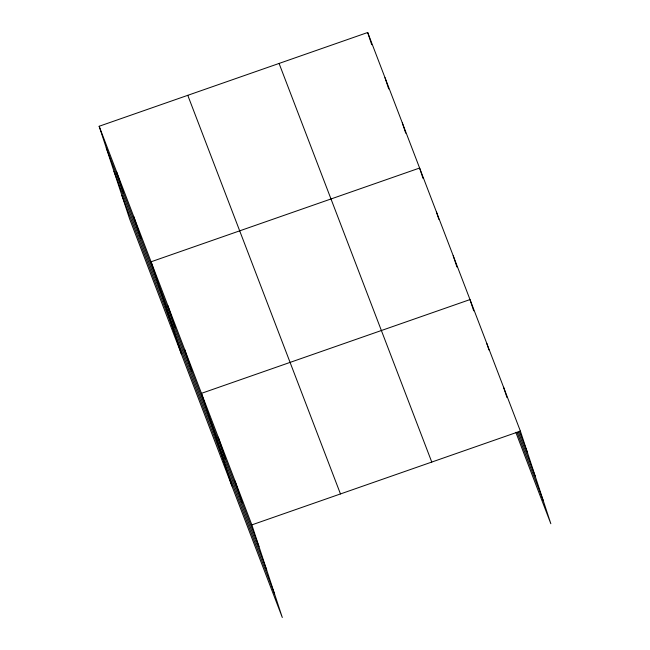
<?xml version="1.0" encoding="UTF-8"?>
<svg xmlns="http://www.w3.org/2000/svg" width="650" height="650" viewBox="0 0 650 650"><rect width="100%" height="100%" fill="white"/><g stroke="black" fill="none" stroke-linecap="round" stroke-linejoin="round"><path stroke-width="0.97" d="M99.157 126.263L251.851 524.883L282.303 617.5L129.61 218.879L99.157 126.263L367.697 32.5L520.39 431.121L550.842 523.738L515.824 432.315M251.851 524.883L520.39 431.121M519.269 431.259L527.491 452.717M518.399 432.307L535.194 476.157M517.051 432.201L543.14 500.305M279.077 63.44L431.771 462.061M187.777 95.322L340.47 493.943M106.259 147.859L258.952 546.479M113.961 171.299L266.662 569.92M121.907 195.447L274.601 594.059M503.596 387.27L506.992 397.605M486.801 343.419L488.962 350.001M473.704 310.846L469.999 299.577L201.468 393.339L231.912 485.956M453.204 255.726L456.909 266.996M436.41 211.876L438.88 219.391M423.004 178.36L419.608 168.033L151.076 261.787L181.529 354.412M402.309 122.85L405.706 133.185M385.003 77.675L388.708 88.944M367.697 32.5L371.711 44.712M235.056 481.032L242.158 502.629M218.262 437.182L225.363 458.786M184.665 349.489L191.766 371.085M167.871 305.638L174.972 327.243M133.77 216.613L140.871 238.217M116.464 171.438L123.565 193.034"/></g></svg>
